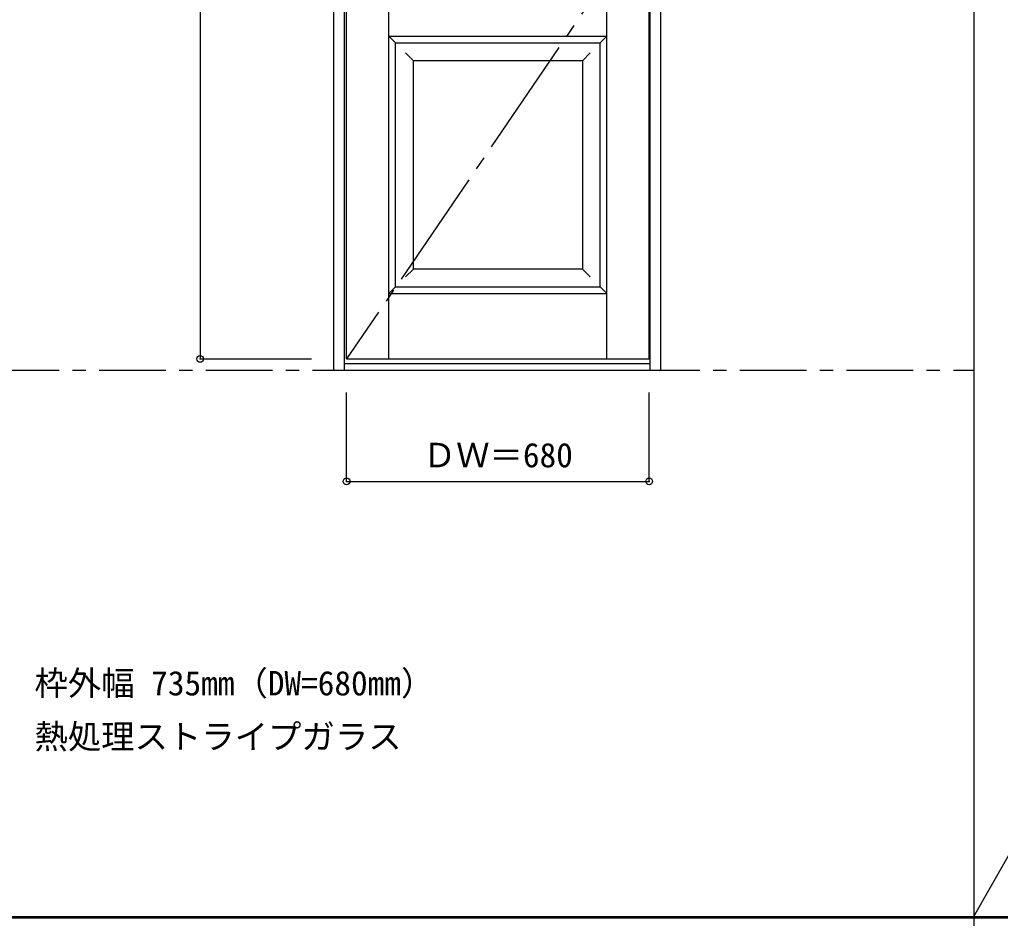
# Model space of a CAD drawing. Units: millimetres, scale not verified. Extents: x -6000 to 5700, y -4307 to 4260.
# Drawn here: x 1291 to 3496, y 186 to 2206 of the extents above; entities that cross this region are included whole.
import ezdxf
from ezdxf.enums import TextEntityAlignment as Align

# ---------------------------------------------------------------- set-up
doc = ezdxf.new("R2010")
doc.units = ezdxf.units.MM
doc.header["$LTSCALE"] = 30
doc.header["$PDMODE"] = 32
doc.header["$PDSIZE"] = 15
doc.linetypes.add('CHAIN1', pattern=[8, 5, -1, 1, -1])
doc.linetypes.add('CHAIN2', pattern=[12, 9, -1, 1, -1])
for name, color, linetype in [('0-1_通り芯', 7, 'CHAIN1'), ('0-2_扉', 7, 'Continuous'), ('0-4_枠', 3, 'Continuous'), ('0-7', 7, 'CHAIN2'), ('0-A_文字', 7, 'Continuous'), ('0-B_寸法', 7, 'Continuous'), ('F-1_枠', 6, 'Continuous'), ('F-A_文字', 7, 'Continuous')]:
    doc.layers.add(name, color=color, linetype=linetype)
doc.styles.add('ＭＳ ゴシック', font='')
doc.styles.get('ＭＳ ゴシック').set_extended_font_data('MS Gothic')

msp = doc.modelspace()

# ---------------------------------------------------------------- linework, layer by layer
at = {"layer": '0-1_通り芯'}
msp.add_line((-5490, 1418), (3436.4, 1418), dxfattribs=at)
at = {"layer": '0-2_扉'}
for p, q in [((2026.4, 1443), (2026.4, 3438)), ((2611.4, 1443), (2611.4, 3438)), ((2706.4, 1443), (2706.4, 3438)), ((2121.4, 1443), (2121.4, 2394.74)), ((2121.4, 2168), (2611.4, 2168)), ((2596.4, 2153), (2611.4, 2168)), ((2136.4, 1605), (2136.4, 2153)), ((2596.4, 1605), (2596.4, 2153)), ((2176.44, 2113), (2158.76, 2130.68)), ((2556.4, 2113), (2574.08, 2130.68)), ((2556.4, 2113), (2176.4, 2113)), ((2176.4, 1645), (2176.4, 2113)), ((2556.4, 2113), (2556.4, 1645)), ((2176.4, 1645), (2158.72, 1627.32)), ((2176.4, 1645), (2176.4, 1646.43)), ((2556.4, 1645), (2176.4, 1645)), ((2556.4, 1645), (2574.08, 1627.32)), ((2136.4, 1605), (2596.4, 1605)), ((2596.4, 1605), (2611.4, 1590)), ((2026.4, 1443), (2706.4, 1443))]:
    msp.add_line(p, q, dxfattribs=at)
for points in [[(2121.4, 2168), (2136.4, 2153), (2596.4, 2153)], [(2136.4, 1605), (2121.4, 1590), (2611.4, 1590)]]:
    msp.add_lwpolyline(points, dxfattribs=at)
at = {"layer": '0-4_枠'}
for p, q in [((1997.4, 1418), (1997.4, 3465)), ((2732.4, 1418), (2732.4, 3465)), ((2021.4, 1418), (2021.4, 3441)), ((2708.4, 1418), (2708.4, 3441)), ((2021.4, 1433), (2708.4, 1433)), ((1997.4, 1418), (2732.4, 1418))]:
    msp.add_line(p, q, dxfattribs=at)
at = {"layer": '0-7'}
msp.add_line((2706.4, 2440.5), (2026.4, 1443), dxfattribs=at)
at = {"layer": '0-B_寸法', "color": 4}
for p, q in [((1697.4, 3438), (1697.4, 1443)), ((1697.4, 1443), (1947.4, 1443)), ((2026.4, 1168), (2026.4, 1368)), ((2706.4, 1168), (2706.4, 1368)), ((2026.4, 1168), (2706.4, 1168))]:
    msp.add_line(p, q, dxfattribs=at)
at = {"layer": '0-B_寸法'}
for p in [(1697.4, 1443), (2026.4, 1168), (2706.4, 1168)]:
    msp.add_point(p, dxfattribs=at)
at = {"layer": 'F-1_枠'}
for p, q in [((3436.4, 4175), (3436.4, -3790)), ((-6000, 190.5), (5690, 190.5)), ((-6000, 187.5), (5690, 187.5))]:
    msp.add_line(p, q, dxfattribs=at)
at = {"layer": 'F-A_文字'}
msp.add_line((3436.4, 190.5), (5690, 4165), dxfattribs=at)

# ---------------------------------------------------------------- texts
at = {"layer": '0-A_文字', "style": 'ＭＳ ゴシック'}
for s, p in [('枠外幅 735mm（DW=680mm）', (1324.8, 670.5)), ('熱処理ストライプガラス', (1324.8, 550.5))]:
    msp.add_text(s, height=54.99, dxfattribs=at).set_placement(p, align=Align.BOTTOM_LEFT)
at = {"layer": '0-B_寸法', "style": 'ＭＳ ゴシック'}
msp.add_text('ＤＷ＝680', height=54.99, dxfattribs=at).set_placement((2197.65, 1183), align=Align.BOTTOM_LEFT)

doc.saveas('drawing.dxf')
